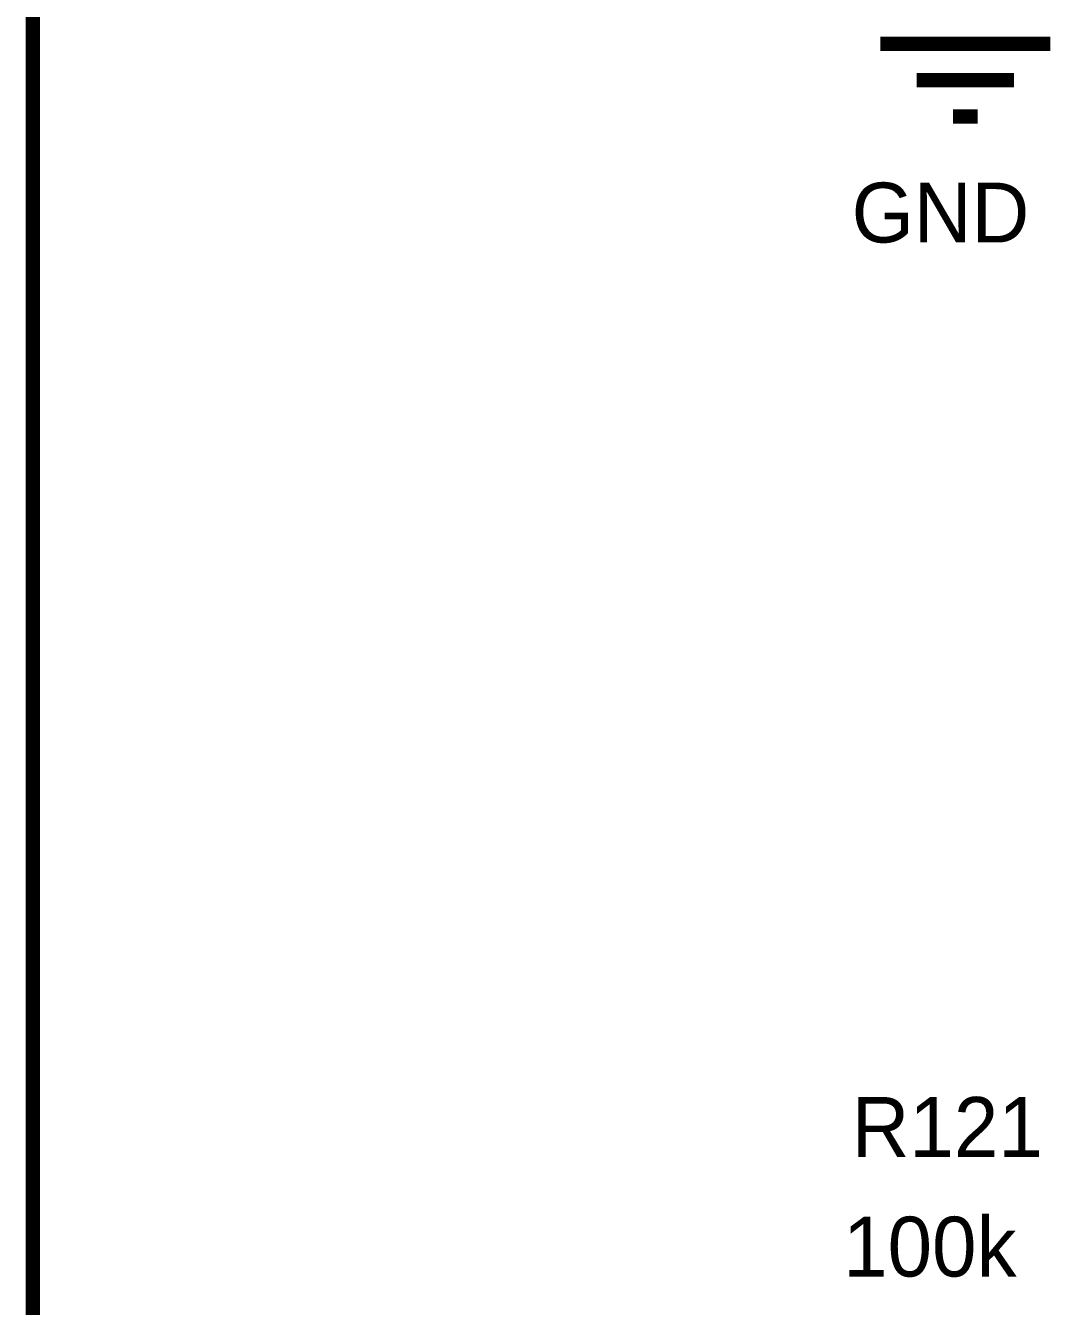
# Model space of a CAD drawing. Header units: millimetres. Extents: x 0 to 800, y 0 to 567.
# Drawn here: x 214.91 to 236.55, y 72.3 to 99.16 of the extents above; entities that cross this region are included whole.
import ezdxf

# ---------------------------------------------------------------- set-up
doc = ezdxf.new("R2010")
doc.units = ezdxf.units.MM
doc.layers.add('Sheet', color=255, linetype='Continuous')

msp = doc.modelspace()

# ---------------------------------------------------------------- linework, layer by layer
at = {"layer": 'Sheet', "const_width": 0.3}
for points in [[(215.055, 70.108), (215.055, 119.878), (215.055, 119.945), (223.522, 119.945), (223.522, 124.403)], [(232.84, 98.779), (236.401, 98.779)], [(233.601, 98.017), (235.64, 98.017)], [(234.363, 97.255), (234.878, 97.255)]]:
    msp.add_lwpolyline(points, dxfattribs=at)

# ---------------------------------------------------------------- texts
at = {"layer": 'Sheet'}
for s, p in [('GND', (232.235, 94.612)), ('R121', (232.235, 75.439)), ('100k', (232.056, 72.93))]:
    msp.add_text(s, height=1.2543, dxfattribs=at).set_placement(p)

doc.saveas('drawing.dxf')
